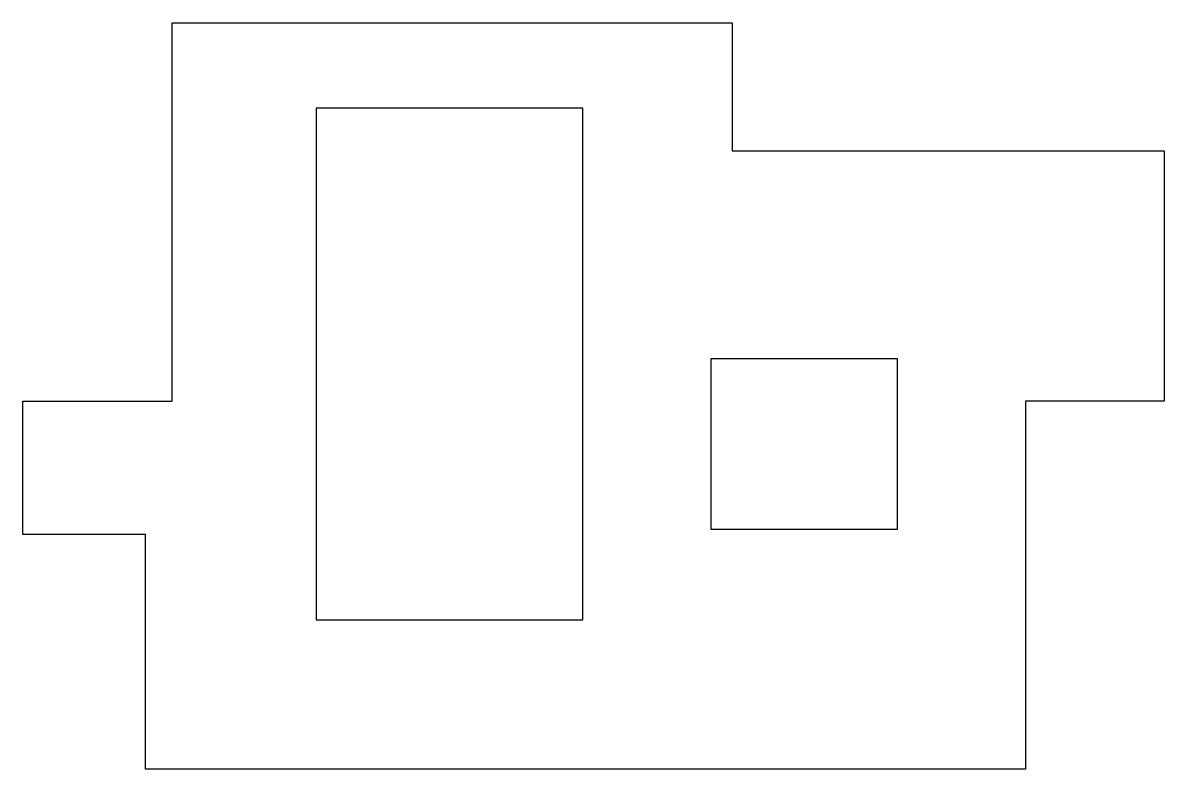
# Model space of a CAD drawing. Extents: x 0 to 21.4, y 0 to 14.
import ezdxf

# ---------------------------------------------------------------- set-up
doc = ezdxf.new("R2010")
doc.units = 0

msp = doc.modelspace()

# ---------------------------------------------------------------- linework, layer by layer
at = {"layer": '1', "color": 7, "linetype": 'CONTINUOUS'}
for points in [[(2.8, 14, 0), (13.3, 14, 0), (13.3, 11.6, 0), (21.4, 11.6, 0), (21.4, 6.9, 0), (18.8, 6.9, 0), (18.8, 0, 0), (2.3, 0, 0), (2.3, 4.4, 0), (0, 4.4, 0), (0, 6.9, 0), (2.8, 6.9, 0), (2.8, 14, 0)], [(5.5, 12.4, 0), (5.5, 2.8, 0), (10.5, 2.8, 0), (10.5, 12.4, 0), (5.5, 12.4, 0)], [(12.9, 7.7, 0), (12.9, 4.5, 0), (16.4, 4.5, 0), (16.4, 7.7, 0), (12.9, 7.7, 0)]]:
    msp.add_polyline3d(points, close=True, dxfattribs=at)

doc.saveas('drawing.dxf')
